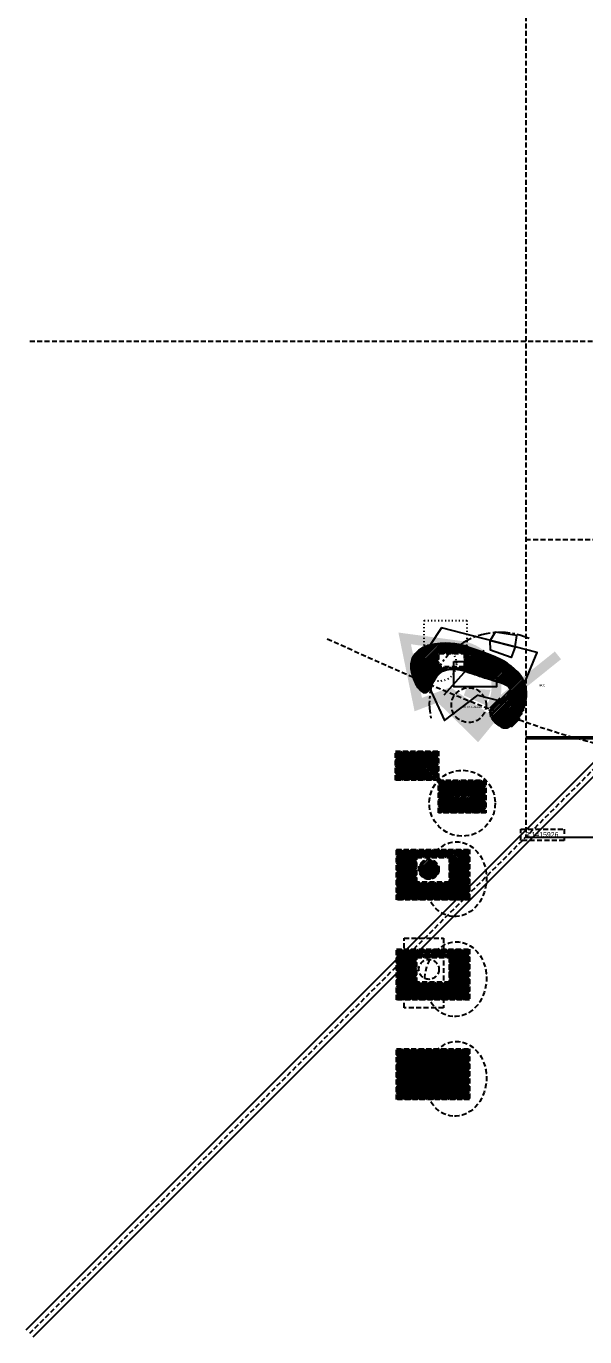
# Model space of a CAD drawing. Header units: inches. Extents: x -50 to 280, y -50 to 300.
# Drawn here: x -50.4 to 6, y -50.4 to 81.7 of the extents above; entities that cross this region are included whole.
import ezdxf

# ---------------------------------------------------------------- set-up
doc = ezdxf.new("R2010")
doc.units = ezdxf.units.IN
doc.header["$MEASUREMENT"] = 0
for name, pattern in [('CENTER', [2, 1.25, -0.25, 0.25, -0.25]), ('DASHED', [0.75, 0.5, -0.25]), ('DOT', [0.25, 0, -0.25]), ('TestLinetype', [0, 0, 0, 0, 0])]:
    doc.linetypes.add(name, pattern=pattern)
for name, color, linetype in [('AUTOCMDTEST', 7, 'Continuous'), ('Layer2', 1, 'CENTER'), ('Layer3', 3, 'DOT'), ('TestLayer', 7, 'Continuous')]:
    doc.layers.add(name, color=color, linetype=linetype)
doc.styles.get("Standard").update_dxf_attribs({"font": 'arial.ttf'})
pattern_1 = [(45, (0, 0), (-0.1122532, 0.1122532), [])]

# ---------------------------------------------------------------- blocks, each defined once
blk = doc.blocks.new('3523')
blk.add_lwpolyline([(4.18, 11.93), (8.47, 11.93), (8.47, 9.39), (4.18, 9.39)], close=True)
blk.add_circle((5.67, 7.55), 1.75)
blk = doc.blocks.new('blockwattr')
at = {"linetype": 'DASHED'}
blk.add_lwpolyline([(-0.5, 0.82), (3.89, 0.82), (3.89, -0.34), (-0.5, -0.34)], close=True, dxfattribs=at)
blk.add_attdef('TESTATTR', (0, 0.01), '', height=0.5, dxfattribs=at)
blk = doc.blocks.new('TestBlockForExplode')
at = {"color": 0, "linetype": 'ByBlock', "lineweight": -2}
blk.add_line((0, 0), (10, 0), dxfattribs=at)
at = {"color": 7, "linetype": 'ByBlock', "lineweight": -2}
blk.add_circle((20, 0), 5, dxfattribs=at)
at = {"layer": 'TestLayer', "color": 1, "linetype": 'TestLinetype', "lineweight": 50, "ltscale": 2}
blk.add_line((0, 10), (10, 10), dxfattribs=at)
at = {"layer": 'TestLayer', "color": 0, "linetype": 'TestLinetype', "lineweight": 30, "ltscale": 0.5}
blk.add_circle((20, 10), 5, dxfattribs=at)
at = {"color": 3, "linetype": 'ByBlock', "lineweight": -2}
blk.add_text('Text1', height=2.5, dxfattribs=at).set_placement((30, 0))
blk.add_attdef('ATTR1', (40, 0), '', height=2.5, dxfattribs=at)
at = {"layer": 'TestLayer', "color": 0, "linetype": 'TestLinetype', "lineweight": 70, "ltscale": 1.5}
blk.add_text('Text2', height=2.5, dxfattribs=at).set_placement((30, 10))
at = {"layer": 'TestLayer', "color": 0, "linetype": 'TestLinetype', "lineweight": -2}
blk.add_attdef('ATTR2', (40, 10), '', height=5, dxfattribs=at)
blk = doc.blocks.new('abc')
at = {"linetype": 'DASHED'}
h = blk.add_hatch(dxfattribs=at)
h.set_pattern_fill('ANSI31', color=256, scale=0.1)
h.set_pattern_definition(pattern_1)
edge = h.paths.add_edge_path(flags=0)
edge.add_arc((-9.76, -13.32), 1.01, 0, 360)
h.paths.add_polyline_path([(-10.96, -12.12), (-7.7, -12.12), (-7.7, -14.63), (-10.96, -14.63)], flags=16)
h.paths.add_polyline_path([(-13.03, -11.3), (-5.66, -11.3), (-5.66, -16.4), (-13.03, -16.4)])
for points in [[(-12.26, -10.19), (-8.29, -10.19), (-8.29, -17.19), (-12.26, -17.19)], [(-13.03, -11.3), (-5.66, -11.3), (-5.66, -16.4), (-13.03, -16.4)], [(-10.96, -12.12), (-7.7, -12.12), (-7.7, -14.63), (-10.96, -14.63)]]:
    blk.add_lwpolyline(points, close=True, dxfattribs=at)
blk.add_circle((-9.76, -13.32), 1.01, dxfattribs=at)
blk = doc.blocks.new('23423')
at = {"linetype": 'DASHED'}
h = blk.add_hatch(dxfattribs=at)
h.set_pattern_fill('ANSI31', color=256, scale=0.1, style=2)
h.set_pattern_definition(pattern_1)
edge = h.paths.add_edge_path(flags=0)
edge.add_arc((-9.76, -23.36), 1.01, 0, 360)
h.paths.add_polyline_path([(-10.96, -22.16), (-7.7, -22.16), (-7.7, -24.67), (-10.96, -24.67)], flags=16)
h.paths.add_polyline_path([(-13.03, -21.34), (-5.66, -21.34), (-5.66, -26.44), (-13.03, -26.44)])
for points in [[(-13.03, -21.34), (-5.66, -21.34), (-5.66, -26.44), (-13.03, -26.44)], [(-10.96, -22.16), (-7.7, -22.16), (-7.7, -24.67), (-10.96, -24.67)]]:
    blk.add_lwpolyline(points, close=True, dxfattribs=at)
blk.add_circle((-9.76, -23.36), 1.01, dxfattribs=at)
blk = doc.blocks.new('15351')
at = {"linetype": 'DASHED'}
h = blk.add_hatch(dxfattribs=at)
h.set_pattern_fill('ANSI31', color=256, scale=0.1, style=0)
h.set_pattern_definition(pattern_1)
edge = h.paths.add_edge_path(flags=0)
edge.add_arc((-9.76, -3.24), 1.01, 0, 360)
h.paths.add_polyline_path([(-10.96, -2.05), (-7.7, -2.05), (-7.7, -4.55), (-10.96, -4.55)], flags=16)
h.paths.add_polyline_path([(-13.03, -1.23), (-5.66, -1.23), (-5.66, -6.32), (-13.03, -6.32)])
for points in [[(-13.03, -1.23), (-5.66, -1.23), (-5.66, -6.32), (-13.03, -6.32)], [(-10.96, -2.05), (-7.7, -2.05), (-7.7, -4.55), (-10.96, -4.55)]]:
    blk.add_lwpolyline(points, close=True, dxfattribs=at)
blk.add_circle((-9.76, -3.24), 1.01, dxfattribs=at)

msp = doc.modelspace()

# ---------------------------------------------------------------- hatches: boundary and pattern name
h = msp.add_hatch()
h.set_pattern_fill('ANSI31', color=256, scale=0.1)
h.set_pattern_definition(pattern_1)
edge = h.paths.add_edge_path()
edge.add_spline(control_points=[(-3.66, 12.78), (-3.48, 13.75), (0.01, 15.07), (-3.79, 15.91), (-5.77, 16.64), (-8.88, 17.63), (-10.03, 13.05), (-12.93, 18.59), (-8, 20), (-4.72, 18.75), (-1.28, 17.6), (0.91, 14.32), (-1.55, 9.64), (-3.8, 12.05), (-3.66, 12.78)], knot_values=[0, 0, 0, 0, 3.014461, 5.579907, 6.979122, 10.426052, 12.731411, 16.010378, 20.111709, 23.50687, 27.142043, 30.555886, 34.485083, 36.753492, 36.753492, 36.753492, 36.753492], degree=3, periodic=0)
h.paths.add_polyline_path([(-6.2, 17.15), (-8.76, 17.15), (-8.76, 18.51), (-6.2, 18.51)], flags=16)
at = {"linetype": 'DASHED'}
h = msp.add_hatch(dxfattribs=at)
h.set_pattern_fill('ANSI31', color=256, scale=0.1)
h.set_pattern_definition(pattern_1)
h.paths.add_polyline_path([(-8.8, 5.73), (-4.01, 5.73), (-4.01, 2.46), (-8.8, 2.46)])
h.paths.add_polyline_path([(-13.12, 8.66), (-8.8, 8.66), (-8.8, 5.73), (-13.12, 5.73)])

# ---------------------------------------------------------------- linework, layer by layer
msp.add_line((-8.23, 14.34), (-4.2, 18.85))
msp.add_lwpolyline([(-3.84, 10.73, 3, 2, 0), (-8.23, 14.34, 1, 1, 0), (-10.83, 13.36, 1, 1, 0), (-12.2, 20.03, 1, 1, 0), (-6.76, 19.3, 1, 1, -0.571958), (-3.66, 12.78, 1, 1, 0), (3.25, 18.32, 1, 1, 0)], format="xyseb", dxfattribs=at)
for points in [[(-8.49, 21.08), (-10.84, 17.52), (-8.2, 11.76), (-4.81, 14.31), (-1.02, 13.32), (1.17, 18.6)], [(-3.57, 19.82), (-1.06, 19.17), (-0.88, 20.31), (-3.09, 20.65)], [(-3.57, 19.82), (-1.06, 19.17), (-1.45, 18.09), (-3.55, 18.86)], [(-7.23, 17.69), (-2.94, 17.69), (-2.94, 15.15), (-7.23, 15.15)]]:
    msp.add_lwpolyline(points, close=True)
for points in [[(-8.76, 18.51), (-6.2, 18.51), (-6.2, 17.15), (-8.76, 17.15)], [(-13.12, 8.66), (-8.8, 8.66), (-8.8, 5.73), (-13.12, 5.73)], [(-8.8, 5.73), (-4.01, 5.73), (-4.01, 2.46), (-8.8, 2.46)]]:
    msp.add_lwpolyline(points, close=True, dxfattribs=at)
for centre, radius in [((-3.88, 17.17), 0.724), ((-6.4, 3.42), 3.32)]:
    msp.add_circle(centre, radius, dxfattribs=at)
at = {"color": 240, "linetype": 'DASHED', "true_color": 0xed1f24}
msp.add_circle((-5.74, 13.31), 1.75, dxfattribs=at)
at = {"linetype": 'DASHED'}
for centre in [(-7.06, -4.24), (-7.06, -14.32), (-7.06, -24.36)]:
    msp.add_ellipse(centre, major_axis=(-0.27, -3.76), ratio=0.824389, dxfattribs=at)
msp.add_spline([(-3.66, 12.78), (-1.61, 14.99), (-3.97, 16.01), (-5.29, 16.46), (-8.74, 16.46), (-10.07, 14.57), (-11.58, 17.48), (-8.04, 19.55), (-4.74, 18.78), (-1.45, 17.22), (0.09, 14.18), (-2.24, 11.01), (-3.66, 12.78)], degree=3)
msp.add_solid([(-5.98, 14.99), (-6.24, 14.28), (-3.55, 14.85), (-4.01, 13.28)], dxfattribs=at)
at = {"layer": 'AUTOCMDTEST'}
for p, q in [((-50.35, -49.65), (149.65, 150.35)), ((-49.65, -50.35), (150.35, 149.65))]:
    msp.add_line(p, q, dxfattribs=at)
at = {"layer": 'AUTOCMDTEST', "color": 1, "linetype": 'DASHED'}
msp.add_lwpolyline([(0, 0), (100, 0), (100, 100), (0, 100)], close=True, dxfattribs=at)
msp.add_lwpolyline([(0, 0), (100, 0), (100, 100), (0, 100)], close=True, dxfattribs=at)
msp.add_lwpolyline([(0, 0), (100, 0), (100, 100), (0, 100)], close=True, dxfattribs=at)
msp.add_lwpolyline([(0, 0), (100, 0), (100, 100), (0, 100)], close=True, dxfattribs=at)
msp.add_lwpolyline([(0, 0), (100, 0), (100, 100), (0, 100)], close=True, dxfattribs=at)
at = {"layer": 'AUTOCMDTEST', "color": 2, "linetype": 'DASHED'}
msp.add_lwpolyline([(0, 0), (100, 0), (100, 30), (30, 30), (30, 70), (100, 70), (100, 100), (0, 100)], close=True, dxfattribs=at)
at = {"layer": 'AUTOCMDTEST', "color": 5, "linetype": 'DASHED'}
msp.add_polyline3d([(-50, -50, 0), (40, 40, 5), (120, 120, 10)], dxfattribs=at)
at = {"layer": 'AUTOCMDTEST', "color": 4, "linetype": 'DASHED'}
msp.add_polyline3d([(-50, 50, 0), (30, 50, 5), (80, 50, 10), (150, 50, 5)], dxfattribs=at)
at = {"layer": 'AUTOCMDTEST', "color": 6, "linetype": 'DASHED'}
msp.add_polyline3d([(0, 30, 0), (30, 30, 5), (60, 30, 10), (100, 30, 5)], dxfattribs=at)
at = {"layer": 'AUTOCMDTEST', "color": 7, "linetype": 'DASHED'}
msp.add_spline([(-20, 20), (30, 10), (70, 40), (120, 20)], degree=3, dxfattribs=at)
at = {"layer": 'Layer2'}
msp.add_arc((-2.59, 13.51), 7.13, 65.7686, 192.3168, dxfattribs=at)

# ---------------------------------------------------------------- block references
at = {"linetype": 'DASHED'}
msp.add_blockref('blockwattr', (0, 0), dxfattribs=at).add_auto_attribs({'TESTATTR': '3.1415926'})
for name in ['15351', 'abc', '23423']:
    msp.add_blockref(name, (0, 0), dxfattribs=at)
at = {"layer": 'Layer3'}
msp.add_blockref('3523', (-14.41, 9.91), dxfattribs=at)
at = {"layer": 'TestLayer', "color": 6, "linetype": 'TestLinetype'}
msp.add_blockref('TestBlockForExplode', (0, 0), dxfattribs=at).add_auto_attribs({'ATTR1': '属性值1', 'ATTR2': '属性值2'})

# ---------------------------------------------------------------- texts
for s, p in [('TEST123', (-1.61, 16.06)), ('明天', (1.39, 15.18))]:
    msp.add_text(s, height=0.2).set_placement(p)
at = {"insert": (-6.36, 13.23), "char_height": 0.2, "attachment_point": 1}
msp.add_mtext_dynamic_manual_height_columns('MTEXTLALALA', width=4.3892, gutter_width=1, heights=[0], dxfattribs=at)
msp.add_attdef('ATTDEF', (-2.42, 12.73), 'ATTDEF', height=0.2)

doc.saveas('drawing.dxf')
